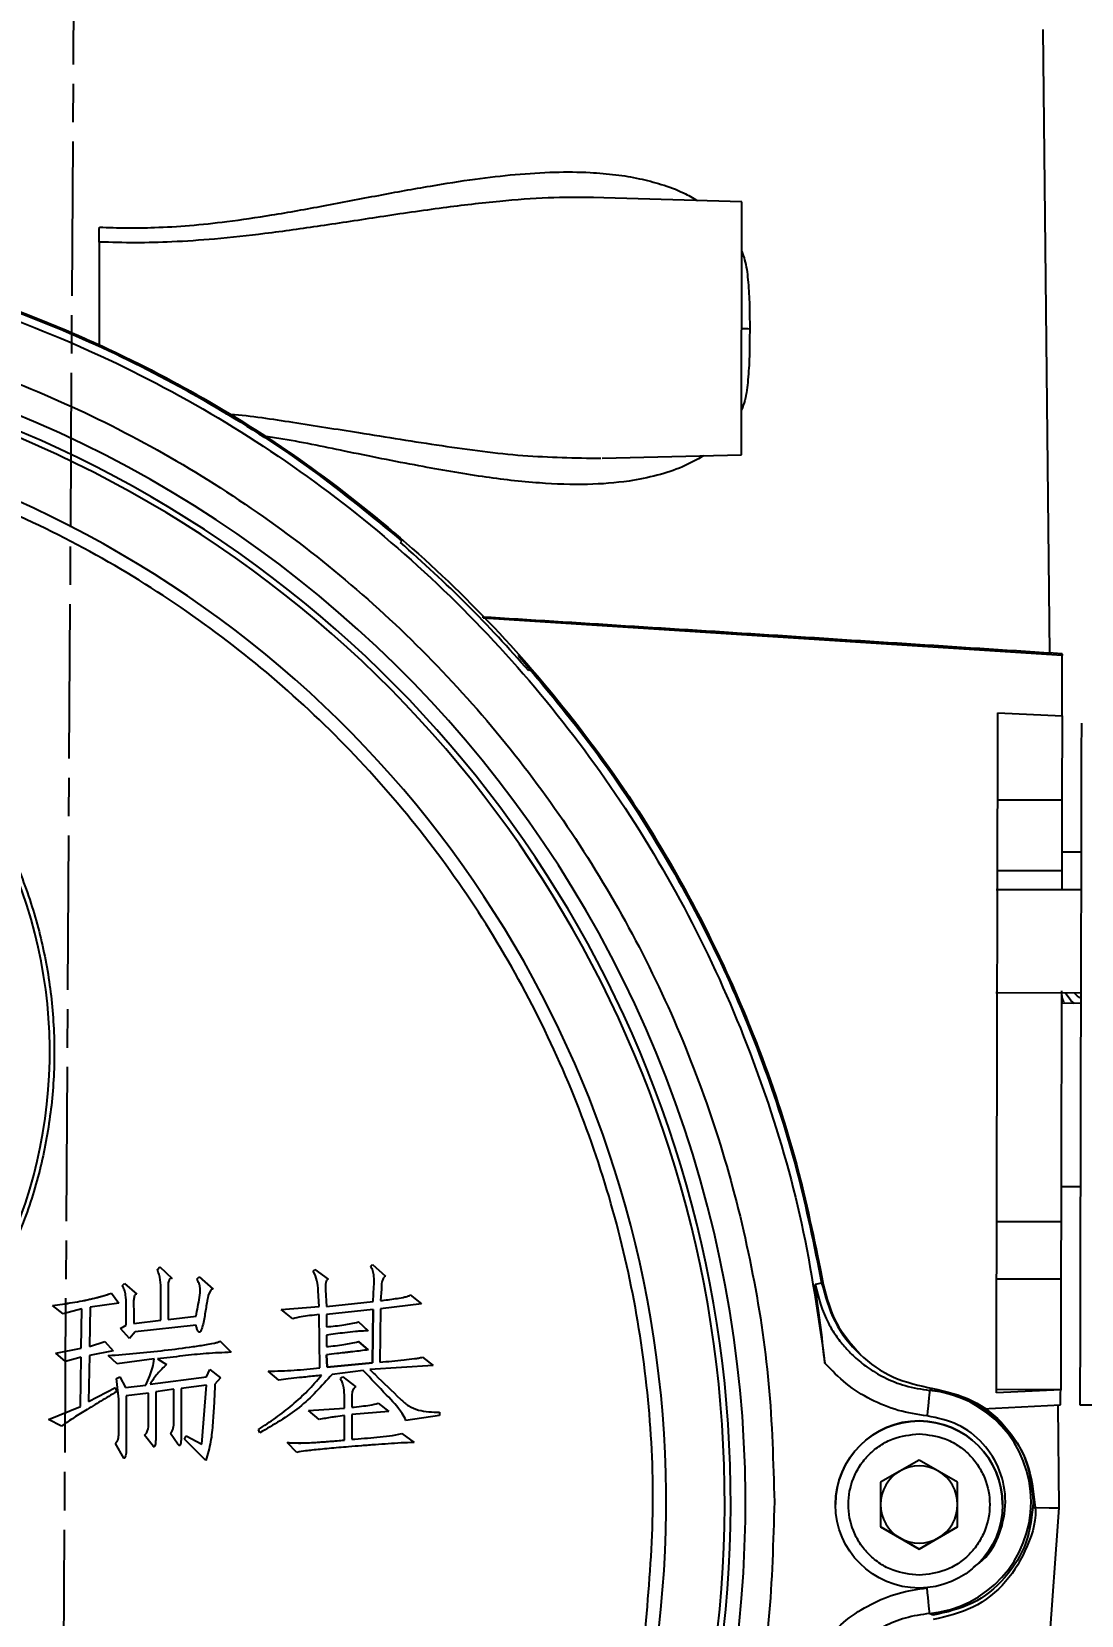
# Model space of a CAD drawing. Header units: millimetres. Extents: x 2136 to 4572, y 748 to 2471.
# Drawn here: x 2983.4 to 3065.1, y 2202.4 to 2325.6 of the extents above; entities that cross this region are included whole.
import ezdxf

# ---------------------------------------------------------------- set-up
doc = ezdxf.new("R2010")
doc.units = ezdxf.units.MM
doc.linetypes.add('AM_ISO08W050', pattern=[18, 12, -1.5, 3, -1.5])
doc.layers.add('AM_5', color=3, linetype='Continuous', lineweight=25)
doc.layers.add('AM_7', color=4, linetype='AM_ISO08W050', lineweight=25)
doc.styles.add('SLDTEXTSTYLE1', font='txt.shx', dxfattribs={"width": 0.7, "bigfont": 'gbcbig.shx'})
doc.dimstyles.new('SLDDIMSTYLE12$0', dxfattribs={"dimtxt": 12, "dimasz": 10, "dimexe": 0, "dimexo": 0.0625, "dimgap": 0.875, "dimtad": 1, "dimdec": 1, "dimlfac": 1.8, "dimrnd": 1e-09, "dimzin": 12, "dimdsep": 46, "dimtxsty": 'SLDTEXTSTYLE1', "dimcen": 0.09, "dimdle": 8.16, "dimclrd": 3, "dimclre": 3, "dimadec": 0, "dimazin": 3, "dimtfac": 1, "dimtdec": 1, "dimtofl": 0, "dimtmove": 0, "dimatfit": 3, "dimfxl": 0, "dimfrac": 2, "dimtolj": 1, "dimlwd": 5, "dimlwe": 5, "dimarcsym": 0})

# ---------------------------------------------------------------- blocks, each defined once
blk = doc.blocks.new('*D56')
at = {"layer": 'AM_5', "color": 3, "lineweight": 5, "transparency": 16777216}
blk.add_line((3003.73, 2409.51), (3187.63, 2409.51), dxfattribs=at)
at = {"layer": 'AM_5', "color": 3, "linetype": 'Continuous', "lineweight": 5, "transparency": 16777216}
for p, q in [((3187.63, 2399.51), (3187.63, 2120.77)), ((3050.8, 2110.77), (3187.63, 2110.77))]:
    blk.add_line(p, q, dxfattribs=at)
at = {"layer": 'AM_5', "color": 3, "transparency": 16777216}
for points in [[(3185.96, 2399.51), (3189.29, 2399.51), (3187.63, 2409.51)], [(3185.96, 2120.77), (3189.29, 2120.77), (3187.63, 2110.77)]]:
    blk.add_solid(points, dxfattribs=at)
at = {"layer": 'Defpoints', "color": 0, "transparency": 16777216}
for p in [(3003.67, 2409.51), (3050.74, 2110.77), (3187.63, 2110.77)]:
    blk.add_point(p, dxfattribs=at)
at = {"layer": 'AM_5', "color": 0, "transparency": 16777216, "insert": (3180.75, 2260.14), "char_height": 12, "attachment_point": 5, "rotation": 90, "style": 'SLDTEXTSTYLE1'}
blk.add_mtext('\\A1;350', dxfattribs=at)

msp = doc.modelspace()

# ---------------------------------------------------------------- linework, layer by layer
at = {"color": 7, "linetype": 'Continuous', "lineweight": 25}
for p, q in [((3062.631, 2277.229), (3062.099, 2325.747)), ((3038.671, 2312.347), (3027.009, 2312.677)), ((3027.786, 2292.386), (3038.629, 2292.647)), ((3012.097, 2285.834), (3012.208, 2285.946)), ((3063.595, 2277.055), (3018.547, 2279.953)), ((3021.266, 2277.07), (3022.196, 2275.943)), ((3022.203, 2275.951), (3022.092, 2275.839)), ((3058.586, 2272.58), (3063.585, 2272.354)), ((3063.585, 2272.354), (3063.571, 2265.778)), ((3063.571, 2265.778), (3058.571, 2265.789)), ((3065.063, 2261.74), (3063.563, 2261.744)), ((3063.559, 2260.284), (3058.559, 2260.295)), ((3063.559, 2260.284), (3063.556, 2258.807)), ((3065.056, 2258.804), (3058.456, 2258.818)), ((3058.439, 2250.818), (3065.039, 2250.804)), ((3065.037, 2249.981), (3063.537, 2249.984)), ((3063.507, 2235.744), (3065.007, 2235.741)), ((3058.501, 2233.009), (3063.501, 2232.998)), ((2993.189, 2229.28), (2993.38, 2229.471)), ((2993.189, 2229.28), (2993.38, 2229.471)), ((2993.189, 2229.28), (2993.189, 2229.28)), ((2993.38, 2229.471), (2994.338, 2228.578)), ((2993.38, 2229.471), (2993.38, 2229.471)), ((2993.38, 2229.471), (2994.338, 2228.578)), ((3005.316, 2229.152), (3005.443, 2229.28)), ((3005.316, 2229.152), (3005.443, 2229.28)), ((3005.316, 2229.152), (3005.316, 2229.152)), ((3005.443, 2229.28), (3006.464, 2228.514)), ((3005.443, 2229.28), (3005.443, 2229.28)), ((3005.443, 2229.28), (3006.464, 2228.514)), ((3009.783, 2229.535), (3009.911, 2229.663)), ((3009.783, 2229.535), (3009.911, 2229.663)), ((3009.783, 2229.535), (3009.783, 2229.535)), ((3009.911, 2229.663), (3010.932, 2228.769)), ((3009.911, 2229.663), (3009.911, 2229.663)), ((3009.911, 2229.663), (3010.932, 2228.769)), ((2990.444, 2228.003), (2990.636, 2228.195)), ((2990.444, 2228.003), (2990.636, 2228.195)), ((2990.444, 2228.003), (2990.444, 2228.003)), ((2990.636, 2228.195), (2991.593, 2227.365)), ((2990.636, 2228.195), (2990.636, 2228.195)), ((2990.636, 2228.195), (2991.593, 2227.365)), ((2993.444, 2225.323), (2993.444, 2227.62)), ((2994.338, 2228.578), (2994.338, 2228.578)), ((2996.252, 2228.514), (2996.444, 2228.705)), ((2996.252, 2228.514), (2996.444, 2228.705)), ((2996.252, 2228.514), (2996.252, 2228.514)), ((2996.444, 2228.705), (2997.529, 2227.748)), ((2996.444, 2228.705), (2996.444, 2228.705)), ((2996.444, 2228.705), (2997.529, 2227.748)), ((2997.529, 2227.748), (2997.529, 2227.748)), ((3005.762, 2226.408), (3005.698, 2227.62)), ((3006.273, 2227.684), (3006.337, 2226.408)), ((3006.273, 2227.684), (3006.273, 2227.684)), ((3006.273, 2227.684), (3006.337, 2226.408)), ((3006.464, 2228.514), (3006.464, 2228.514)), ((3009.975, 2226.791), (3010.039, 2227.939)), ((3009.975, 2226.791), (3010.039, 2227.939)), ((3010.039, 2227.939), (3010.039, 2227.939)), ((3010.613, 2227.748), (3010.549, 2226.854)), ((3010.932, 2228.769), (3010.932, 2228.769)), ((3044.874, 2228.225), (3044.357, 2228.105)), ((3044.998, 2228.112), (3044.998, 2228.112)), ((3063.492, 2228.523), (3058.492, 2228.533)), ((3063.492, 2228.523), (3063.473, 2219.921)), ((2985.849, 2225.833), (2985.019, 2226.471)), ((2985.019, 2226.471), (2985.019, 2226.471)), ((2987.955, 2226.344), (2987.891, 2223.28)), ((2990.189, 2226.663), (2987.955, 2226.344)), ((2989.615, 2227.429), (2990.189, 2226.663)), ((2989.615, 2227.429), (2989.615, 2227.429)), ((2989.615, 2227.429), (2990.189, 2226.663)), ((2990.189, 2226.663), (2990.189, 2226.663)), ((2990.763, 2224.94), (2990.763, 2226.535)), ((2991.593, 2227.365), (2991.593, 2227.365)), ((2994.019, 2227.556), (2994.019, 2225.386)), ((3002.826, 2226.152), (3005.762, 2226.408)), ((3006.337, 2226.408), (3009.975, 2226.791)), ((3006.337, 2226.408), (3009.975, 2226.791)), ((3006.337, 2226.408), (3006.337, 2226.408)), ((3009.975, 2226.791), (3009.975, 2226.791)), ((3013.74, 2226.599), (3010.549, 2226.216)), ((3012.847, 2227.301), (3013.74, 2226.599)), ((3012.847, 2227.301), (3012.847, 2227.301)), ((3012.847, 2227.301), (3013.74, 2226.599)), ((3013.74, 2226.599), (3013.74, 2226.599)), ((2987.317, 2226.216), (2985.849, 2225.833)), ((2987.253, 2223.153), (2987.317, 2226.216)), ((2987.253, 2223.153), (2987.317, 2226.216)), ((2991.338, 2226.216), (2991.338, 2225.067)), ((2991.338, 2225.067), (2993.444, 2225.323)), ((2991.338, 2225.067), (2993.444, 2225.323)), ((2993.444, 2225.323), (2993.444, 2225.323)), ((2994.019, 2225.386), (2996.189, 2225.642)), ((2994.019, 2225.386), (2996.189, 2225.642)), ((2994.019, 2225.386), (2994.019, 2225.386)), ((2996.189, 2225.642), (2996.189, 2225.642)), ((3003.72, 2225.45), (3002.826, 2226.152)), ((3002.826, 2226.152), (3002.826, 2226.152)), ((3005.826, 2221.621), (3005.762, 2225.769)), ((3009.975, 2226.152), (3006.337, 2225.769)), ((3006.337, 2225.769), (3006.337, 2224.812)), ((3008.826, 2225.195), (3009.592, 2224.493)), ((3008.826, 2225.195), (3008.826, 2225.195)), ((3009.592, 2224.493), (3008.826, 2225.195)), ((3009.911, 2222.004), (3009.975, 2226.152)), ((3009.975, 2226.152), (3009.911, 2222.004)), ((3010.549, 2226.216), (3010.485, 2222.067)), ((2990.317, 2224.684), (2990.763, 2224.94)), ((2990.317, 2224.684), (2990.763, 2224.94)), ((2991.019, 2223.918), (2990.317, 2224.684)), ((2990.317, 2224.684), (2990.317, 2224.684)), ((2990.763, 2224.94), (2990.763, 2224.94)), ((2991.466, 2224.429), (2991.019, 2223.918)), ((2991.338, 2225.067), (2991.338, 2225.067)), ((2996.189, 2224.94), (2991.466, 2224.429)), ((3006.337, 2224.174), (3006.337, 2223.28)), ((3009.592, 2224.493), (3009.592, 2224.493)), ((2985.275, 2222.77), (2987.253, 2223.153)), ((2986.04, 2222.131), (2985.275, 2222.77)), ((2985.275, 2222.77), (2985.275, 2222.77)), ((2987.253, 2223.153), (2987.253, 2223.153)), ((2987.891, 2223.28), (2989.104, 2223.663)), ((2989.742, 2222.961), (2987.891, 2222.578)), ((2989.104, 2223.663), (2989.742, 2222.961)), ((2989.104, 2223.663), (2989.104, 2223.663)), ((2989.104, 2223.663), (2989.742, 2222.961)), ((2989.742, 2222.961), (2989.742, 2222.961)), ((2998.039, 2223.727), (2998.933, 2222.833)), ((2998.039, 2223.727), (2998.039, 2223.727)), ((2998.039, 2223.727), (2998.933, 2222.833)), ((2998.933, 2222.833), (2998.933, 2222.833)), ((3008.826, 2223.663), (3009.592, 2223.025)), ((3008.826, 2223.663), (3008.826, 2223.663)), ((3009.592, 2223.025), (3008.826, 2223.663)), ((3009.592, 2223.025), (3009.592, 2223.025)), ((2987.253, 2222.45), (2986.04, 2222.131)), ((2987.189, 2218.621), (2987.253, 2222.45)), ((2987.189, 2218.621), (2987.253, 2222.45)), ((2987.891, 2222.578), (2987.828, 2219.004)), ((2990.061, 2221.94), (2989.359, 2222.578)), ((2989.359, 2222.578), (2989.359, 2222.578)), ((2992.933, 2222.323), (2990.061, 2221.94)), ((2993.189, 2222.323), (2993.891, 2221.876)), ((2993.189, 2222.323), (2993.891, 2221.876)), ((2993.891, 2221.876), (2993.891, 2221.876)), ((2997.018, 2220.919), (2997.274, 2221.493)), ((2997.018, 2220.919), (2997.274, 2221.493)), ((2997.274, 2221.493), (2998.103, 2220.855)), ((2997.274, 2221.493), (2997.274, 2221.493)), ((2997.274, 2221.493), (2998.103, 2220.855)), ((3006.337, 2222.642), (3006.401, 2221.685)), ((3006.401, 2221.685), (3006.337, 2222.642)), ((3006.401, 2221.685), (3009.911, 2222.004)), ((3009.911, 2222.004), (3006.401, 2221.685)), ((3006.401, 2221.685), (3006.401, 2221.685)), ((3009.209, 2221.429), (3006.784, 2221.11)), ((3014.634, 2221.812), (3009.719, 2221.493)), ((3009.911, 2222.004), (3009.911, 2222.004)), ((3013.804, 2222.45), (3014.634, 2221.812)), ((3013.804, 2222.45), (3013.804, 2222.45)), ((3013.804, 2222.45), (3014.634, 2221.812)), ((3014.634, 2221.812), (3014.634, 2221.812)), ((2989.998, 2220.791), (2990.253, 2220.919)), ((2989.998, 2220.791), (2990.253, 2220.919)), ((2990.189, 2219.195), (2989.998, 2220.791)), ((2989.998, 2220.791), (2989.998, 2220.791)), ((2990.253, 2220.919), (2990.7, 2220.089)), ((2990.253, 2220.919), (2990.253, 2220.919)), ((2990.253, 2220.919), (2990.7, 2220.089)), ((2990.7, 2220.089), (2992.295, 2220.28)), ((2990.7, 2220.089), (2992.295, 2220.28)), ((2992.295, 2220.28), (2992.295, 2220.28)), ((2992.614, 2220.344), (2997.018, 2220.919)), ((2992.614, 2220.344), (2997.018, 2220.919)), ((2997.018, 2220.28), (2995.04, 2220.025)), ((2996.635, 2215.685), (2997.018, 2220.28)), ((2997.018, 2220.919), (2997.018, 2220.919)), ((2998.103, 2220.855), (2997.657, 2220.344)), ((2998.103, 2220.855), (2998.103, 2220.855)), ((3002.635, 2220.663), (3001.805, 2221.365)), ((3001.805, 2221.365), (3001.805, 2221.365)), ((3007.422, 2220.791), (3007.613, 2220.919)), ((3007.422, 2220.791), (3007.613, 2220.919)), ((3007.422, 2220.791), (3007.422, 2220.791)), ((3007.613, 2220.919), (3008.634, 2220.153)), ((3007.613, 2220.919), (3007.613, 2220.919)), ((3007.613, 2220.919), (3008.634, 2220.153)), ((2987.828, 2219.004), (2989.934, 2220.089)), ((2987.828, 2219.004), (2989.934, 2220.089)), ((2989.934, 2220.089), (2989.998, 2219.77)), ((2989.934, 2220.089), (2989.934, 2220.089)), ((2989.934, 2220.089), (2989.998, 2219.77)), ((2989.998, 2219.77), (2989.998, 2219.77)), ((2990.189, 2216.642), (2990.189, 2219.195)), ((2990.7, 2220.089), (2990.7, 2220.089)), ((2992.487, 2219.642), (2990.763, 2219.451)), ((2990.763, 2219.451), (2990.763, 2215.685)), ((2992.487, 2217.472), (2992.487, 2219.642)), ((2994.465, 2219.961), (2993.061, 2219.77)), ((2993.061, 2219.77), (2993.061, 2216.387)), ((2994.465, 2217.408), (2994.465, 2219.961)), ((2995.04, 2220.025), (2995.04, 2216.387)), ((3007.741, 2218.493), (3007.741, 2219.323)), ((3008.315, 2219.132), (3008.315, 2218.557)), ((3008.315, 2219.132), (3008.315, 2219.132)), ((3008.634, 2220.153), (3008.634, 2220.153)), ((3053.525, 2220.022), (3053.275, 2219.873)), ((3063.473, 2219.921), (3058.473, 2219.932)), ((3063.473, 2219.921), (3058.473, 2219.679)), ((3064.973, 2219.903), (3064.971, 2218.741)), ((2984.7, 2217.6), (2987.189, 2218.621)), ((2987.189, 2218.621), (2987.189, 2218.621)), ((3004.933, 2218.302), (3007.741, 2218.493)), ((3005.762, 2217.6), (3004.933, 2218.302)), ((3004.933, 2218.302), (3004.933, 2218.302)), ((3007.741, 2218.493), (3007.741, 2218.493)), ((3007.741, 2216.004), (3007.741, 2217.919)), ((3011.187, 2218.238), (3008.315, 2217.983)), ((3008.315, 2217.983), (3008.315, 2216.068)), ((3010.358, 2218.876), (3011.187, 2218.238)), ((3010.358, 2218.876), (3010.358, 2218.876)), ((3010.358, 2218.876), (3011.187, 2218.238)), ((3011.187, 2218.238), (3011.187, 2218.238)), ((3015.145, 2217.919), (3012.528, 2217.536)), ((3015.145, 2218.174), (3015.145, 2217.919)), ((3015.145, 2218.174), (3015.145, 2218.174)), ((3057.39, 2218.438), (3063.471, 2218.744)), ((3063.359, 2210.744), (3063.271, 2218.734)), ((3064.971, 2218.741), (3066.393, 2218.738)), ((2985.721, 2217.089), (2984.7, 2217.6)), ((2984.7, 2217.6), (2984.7, 2217.6)), ((2990.189, 2216.642), (2990.189, 2216.642)), ((2994.784, 2215.685), (2994.21, 2216.515)), ((2994.21, 2216.515), (2994.21, 2216.515)), ((3001.167, 2216.579), (3001.039, 2216.834)), ((3001.039, 2216.834), (3001.039, 2216.834)), ((3012.209, 2216.515), (3013.166, 2215.813)), ((3012.209, 2216.515), (3012.209, 2216.515)), ((3012.209, 2216.515), (3013.166, 2215.813)), ((2990.572, 2214.6), (2989.934, 2215.749)), ((2989.934, 2215.749), (2989.934, 2215.749)), ((2992.87, 2215.494), (2992.168, 2216.387)), ((2992.168, 2216.387), (2992.168, 2216.387)), ((2995.295, 2216.068), (2995.423, 2216.323)), ((2995.295, 2216.068), (2995.423, 2216.323)), ((2996.954, 2214.409), (2995.295, 2216.068)), ((2995.295, 2216.068), (2995.295, 2216.068)), ((2995.423, 2216.323), (2996.635, 2215.685)), ((2995.423, 2216.323), (2995.423, 2216.323)), ((2995.423, 2216.323), (2996.635, 2215.685)), ((2996.635, 2215.685), (2996.635, 2215.685)), ((3004.039, 2215.047), (3003.273, 2215.813)), ((3003.273, 2215.813), (3003.273, 2215.813)), ((3007.741, 2216.004), (3007.741, 2216.004)), ((3013.166, 2215.813), (3013.166, 2215.813)), ((3052.454, 2214.455), (3049.454, 2212.723)), ((3055.454, 2212.723), (3052.454, 2214.455)), ((3049.454, 2212.723), (3049.454, 2209.259)), ((3055.454, 2209.259), (3055.454, 2212.723)), ((3045.954, 2210.998), (3045.954, 2210.998)), ((3058.954, 2210.984), (3058.954, 2210.984)), ((3059.43, 2156.23), (3063.359, 2210.744)), ((3061.454, 2210.962), (3061.454, 2210.963)), ((3049.454, 2209.259), (3052.454, 2207.527)), ((3050.954, 2208.393), (3049.454, 2209.259)), ((3052.454, 2207.527), (3055.454, 2209.259)), ((3055.454, 2209.259), (3053.954, 2208.393)), ((3052.454, 2207.527), (3050.954, 2208.393)), ((3053.954, 2208.393), (3052.454, 2207.527)), ((3052.454, 2207.527), (3052.454, 2207.527)), ((3053.525, 2202.371), (3053.275, 2202.52))]:
    msp.add_line(p, q, dxfattribs=at)
at = {"color": 7, "linetype": 'Continuous', "lineweight": 25, "flags": 128}
for points in [[(3065.084, 2271.768), (3065.079, 2269.554), (3065.074, 2267.096), (3065.068, 2264.423), (3065.062, 2261.566), (3065.056, 2258.558), (3065.049, 2255.436), (3065.042, 2252.235), (3065.035, 2248.993), (3065.028, 2245.748), (3065.022, 2242.538), (3065.015, 2239.401), (3065.008, 2236.373), (3065.002, 2233.491), (3064.996, 2230.787), (3064.991, 2228.294), (3064.986, 2226.04), (3064.982, 2224.052), (3064.978, 2222.354), (3064.975, 2220.966), (3064.973, 2219.903)], [(3064.547, 2249.982), (3064.27, 2250.213), (3063.82, 2250.807)], [(3053.275, 2219.873), (3053.271, 2219.829), (3053.26, 2219.712), (3053.242, 2219.526), (3053.219, 2219.278), (3053.19, 2218.978), (3053.158, 2218.636), (3053.123, 2218.266), (3053.087, 2217.882)], [(3061.379, 2210.749), (3061.589, 2210.748), (3062.571, 2210.746), (3063.162, 2210.745), (3063.359, 2210.744)], [(3053.275, 2202.52), (3053.271, 2202.564), (3053.26, 2202.681), (3053.242, 2202.867), (3053.219, 2203.115), (3053.19, 2203.415), (3053.158, 2203.757), (3053.123, 2204.127), (3053.087, 2204.511)]]:
    msp.add_lwpolyline(points, dxfattribs=at)
at = {"color": 7, "linetype": 'Continuous', "lineweight": 25}
msp.add_circle((3052.454, 2210.991), 6.5, dxfattribs=at)
for centre, radius, start, end in [((2947.454, 2211.196), 91.48, 295.79271, 180), ((2947.454, 2211.196), 90.341, 353.64897, 186.35103), ((3039.346, 2313.98), 11.51, 266.68387, 269.63147), ((2947.454, 2211.196), 89.875, 353.64897, 186.35103), ((2947.454, 2211.196), 85.319, 353.33017, 186.66983), ((2947.454, 2246.196), 37.354, 334.65071, 85.34929), ((3052.454, 2211.196), 8.715, 275.40246, 84.59754), ((3052.454, 2210.991), 6.5, 359.93876, 179.93876), ((3052.454, 2210.991), 3, 120, 180), ((3052.454, 2210.991), 3, 60, 120), ((3052.454, 2210.991), 3, 0, 60), ((3052.454, 2210.991), 3, 180, 240), ((3052.454, 2210.991), 3, 300, 0), ((3052.454, 2210.991), 3, 240, 300)]:
    msp.add_arc(centre, radius, start, end, dxfattribs=at)
for points, knots in [([(2988.666, 2310.372), (2989.378, 2310.346), (2990.805, 2310.295), (2993.148, 2310.332), (2995.749, 2310.487), (2998.8, 2310.812), (3002.284, 2311.33), (3006.23, 2312.043), (3010.346, 2312.838), (3014.279, 2313.562), (3017.815, 2314.116), (3021.04, 2314.493), (3024.023, 2314.681), (3026.631, 2314.663), (3028.827, 2314.476), (3030.673, 2314.174), (3032.438, 2313.708), (3033.955, 2313.166), (3034.849, 2312.648), (3035.201, 2312.445)], [0, 0, 0, 0, 0.0418951, 0.0839955, 0.1379234, 0.1955958, 0.2656367, 0.3477316, 0.4366435, 0.52124, 0.5959668, 0.6633337, 0.7313197, 0.7939321, 0.8403474, 0.8842391, 0.9258123, 0.9708656, 1, 1, 1, 1]), ([(3027.119, 2312.674), (3025.95, 2312.679), (3023.553, 2312.69), (3019.644, 2312.386), (3015.279, 2311.874), (3010.626, 2311.187), (3006.001, 2310.472), (3001.705, 2309.863), (2997.84, 2309.436), (2994.474, 2309.209), (2991.483, 2309.129), (2989.602, 2309.185), (2988.664, 2309.212)], [0, 0, 0, 0, 0.0969739, 0.1990187, 0.3166093, 0.4457287, 0.5654054, 0.6760848, 0.7756823, 0.858994, 0.9297025, 1, 1, 1, 1]), ([(2988.664, 2309.212), (2988.664, 2309.389), (2988.665, 2309.745), (2988.666, 2310.163), (2988.666, 2310.372)], [0, 0, 0, 0, 0.4971187, 1, 1, 1, 1]), ([(2988.664, 2309.212), (2988.662, 2308.222), (2988.658, 2306.242), (2988.651, 2303.313), (2988.648, 2301.614), (2988.646, 2301.05)], [0, 0, 0, 0, 0.40033354, 0.80066709, 1, 1, 1, 1]), ([(2964.786, 2308.668), (2967.452, 2308.128), (2972.898, 2307.025), (2981.023, 2304.456), (2989.235, 2301.107), (2997.401, 2296.829), (3005.176, 2291.868), (3009.893, 2287.946), (3012.159, 2286.062)], [0, 0, 0, 0, 0.1535242, 0.3136607, 0.480409, 0.6537687, 0.8337391, 1, 1, 1, 1]), ([(3038.662, 2308.471), (3038.741, 2308.261), (3038.994, 2307.578), (3039.155, 2306.225), (3039.275, 2304.434), (3039.273, 2303.157), (3039.272, 2302.469)], [0, 0, 0, 0, 0.1149044, 0.3730702, 0.6626095, 1, 1, 1, 1]), ([(3039.272, 2302.469), (3039.272, 2301.753), (3039.272, 2300.424), (3039.163, 2298.563), (3039, 2297.127), (3038.727, 2296.393), (3038.636, 2296.147)], [0, 0, 0, 0, 0.3327022, 0.6174452, 0.8718539, 1, 1, 1, 1]), ([(2998.512, 2295.851), (2998.634, 2295.842), (3000.385, 2295.709), (3003.837, 2295.177), (3009.331, 2294.315), (3015.315, 2293.338), (3021.635, 2292.491), (3025.685, 2292.419), (3027.695, 2292.384)], [0, 0, 0, 0, 0.0118812, 0.1717149, 0.3437603, 0.5639817, 0.7835609, 1, 1, 1, 1]), ([(3035.698, 2292.576), (3035.152, 2292.277), (3034.004, 2291.646), (3032.049, 2291.018), (3029.6, 2290.521), (3026.546, 2290.294), (3022.74, 2290.421), (3018.363, 2290.931), (3013.317, 2291.818), (3008.024, 2292.881), (3003.935, 2293.745), (3001.75, 2294.064), (3001.31, 2294.129)], [0, 0, 0, 0, 0.05917422, 0.12456737, 0.1945037, 0.29319372, 0.40381634, 0.5308787, 0.66921315, 0.82787427, 0.96536839, 1, 1, 1, 1]), ([(3063.596, 2277.167), (3055.985, 2277.658), (3040.94, 2278.63), (3025.893, 2279.573), (3018.459, 2280.039)], [0, 0, 0, 0, 0.5059249, 1, 1, 1, 1]), ([(3063.596, 2277.158), (3063.596, 2277.16), (3063.596, 2277.165), (3063.595, 2277.096), (3063.595, 2277.055)], [0, 0, 0, 0, 0.41241456, 1, 1, 1, 1]), ([(3022.507, 2275.567), (3024.068, 2273.745), (3028.008, 2269.145), (3032.799, 2261.64), (3037.171, 2253.36), (3040.499, 2245.361), (3043.23, 2236.925), (3044.405, 2231.071), (3044.998, 2228.112)], [0, 0, 0, 0, 0.1352933, 0.3415257, 0.5005703, 0.6633309, 0.8298076, 1, 1, 1, 1]), ([(3063.539, 2250.639), (3063.538, 2250.216), (3063.534, 2248.487), (3063.528, 2245.38), (3063.519, 2241.562), (3063.512, 2238.103), (3063.506, 2235.113), (3063.503, 2233.703), (3063.501, 2232.998)], [0, 0, 0, 0, 0.0609827, 0.2487861, 0.4365896, 0.6243931, 0.8121965, 1, 1, 1, 1]), ([(3063.779, 2249.983), (3063.714, 2250.11), (3063.555, 2250.416), (3063.563, 2250.751), (3063.567, 2250.948)], [0, 0, 0, 0, 0.413162, 1, 1, 1, 1]), ([(3065.038, 2250.392), (3065.005, 2250.408), (3064.851, 2250.482), (3064.674, 2250.624), (3064.559, 2250.766), (3064.527, 2250.805)], [0, 0, 0, 0, 0.1638544, 0.7694326, 1, 1, 1, 1]), ([(2993.444, 2227.62), (2993.445, 2227.904), (2993.448, 2228.471), (2993.275, 2229.011), (2993.189, 2229.28)], [0, 0, 0, 0, 0.5013561, 1, 1, 1, 1]), ([(3005.698, 2227.62), (3005.682, 2227.888), (3005.65, 2228.423), (3005.427, 2228.909), (3005.316, 2229.152)], [0, 0, 0, 0, 0.5014294, 1, 1, 1, 1]), ([(3010.039, 2227.939), (3010.045, 2228.213), (3010.056, 2228.626), (3009.972, 2229.173), (3009.845, 2229.416), (3009.783, 2229.535)], [0, 0, 0, 0, 0.5004867, 0.75639585, 1, 1, 1, 1]), ([(2990.763, 2226.535), (2990.755, 2226.789), (2990.744, 2227.17), (2990.642, 2227.675), (2990.51, 2227.894), (2990.444, 2228.003)], [0, 0, 0, 0, 0.5005014, 0.7507427, 1, 1, 1, 1]), ([(2994.338, 2228.578), (2994.313, 2228.584), (2994.276, 2228.593), (2994.225, 2228.587), (2994.179, 2228.568), (2994.13, 2228.525), (2994.053, 2228.393), (2994, 2228.06), (2994.011, 2227.758), (2994.019, 2227.556)], [0, 0, 0, 0, 0.0628935, 0.0931861, 0.1255191, 0.1834586, 0.2508615, 0.5002621, 1, 1, 1, 1]), ([(2996.189, 2225.642), (2996.285, 2226.123), (2996.429, 2226.845), (2996.55, 2227.707), (2996.446, 2228.197), (2996.317, 2228.408), (2996.252, 2228.514)], [0, 0, 0, 0, 0.50040255, 0.75006068, 0.87501107, 1, 1, 1, 1]), ([(2997.529, 2227.748), (2997.506, 2227.749), (2997.473, 2227.75), (2997.43, 2227.737), (2997.372, 2227.703), (2997.165, 2227.446), (2997.107, 2227.102), (2996.997, 2226.491), (2996.885, 2225.788), (2996.756, 2225.015), (2996.608, 2224.568), (2996.55, 2224.457), (2996.521, 2224.424), (2996.494, 2224.405), (2996.469, 2224.396), (2996.447, 2224.395), (2996.427, 2224.4), (2996.403, 2224.416), (2996.329, 2224.5), (2996.258, 2224.683), (2996.212, 2224.854), (2996.189, 2224.94)], [0, 0, 0, 0, 0.0157069, 0.0230837, 0.0312977, 0.0625941, 0.2492457, 0.2645916, 0.4993189, 0.7493468, 0.8133445, 0.8286238, 0.8367404, 0.8440727, 0.8515363, 0.8553171, 0.8590269, 0.8660949, 0.8751688, 0.9374395, 1, 1, 1, 1]), ([(3006.464, 2228.514), (3006.446, 2228.508), (3006.41, 2228.495), (3006.353, 2228.444), (3006.293, 2228.324), (3006.25, 2228.061), (3006.264, 2227.835), (3006.273, 2227.684)], [0, 0, 0, 0, 0.0627384, 0.1251056, 0.2501602, 0.4999525, 1, 1, 1, 1]), ([(3010.932, 2228.769), (3010.891, 2228.745), (3010.81, 2228.698), (3010.714, 2228.532), (3010.623, 2228.217), (3010.617, 2227.935), (3010.613, 2227.748)], [0, 0, 0, 0, 0.1246065, 0.249783, 0.4997551, 1, 1, 1, 1]), ([(3045.128, 2221.986), (3045.008, 2223.054), (3044.767, 2225.201), (3044.494, 2227.134), (3044.357, 2228.105)], [0, 0, 0, 0, 0.4975573, 1, 1, 1, 1]), ([(3044.357, 2228.105), (3044.632, 2227.071), (3045.003, 2225.678), (3045.958, 2224.144), (3046.636, 2223.264), (3047.451, 2222.425), (3048.47, 2221.599), (3049.781, 2220.816), (3051.41, 2220.154), (3052.634, 2219.97), (3053.275, 2219.873)], [0, 0, 0, 0, 0.2442896, 0.3290361, 0.4144899, 0.500125, 0.5979924, 0.7157703, 0.8510724, 1, 1, 1, 1]), ([(3044.874, 2228.225), (3045.155, 2227.192), (3045.717, 2225.13), (3047.735, 2222.586), (3050.384, 2220.705), (3052.477, 2220.25), (3053.525, 2220.022)], [0, 0, 0, 0, 0.2500466, 0.4994486, 0.7493959, 1, 1, 1, 1]), ([(3044.998, 2228.112), (3045.267, 2227.073), (3045.795, 2225.027), (3047.195, 2223.445), (3047.885, 2222.667)], [0, 0, 0, 0, 0.507606, 1, 1, 1, 1]), ([(2985.019, 2226.471), (2985.538, 2226.546), (2986.567, 2226.695), (2988.111, 2226.972), (2989.109, 2227.275), (2989.615, 2227.429)], [0, 0, 0, 0, 0.3347977, 0.6633059, 1, 1, 1, 1]), ([(2985.019, 2226.471), (2985.538, 2226.546), (2986.583, 2226.697), (2988.128, 2226.975), (2989.126, 2227.28), (2989.615, 2227.429)], [0, 0, 0, 0, 0.3346571, 0.6740832, 1, 1, 1, 1]), ([(2991.593, 2227.365), (2991.578, 2227.365), (2991.551, 2227.366), (2991.512, 2227.36), (2991.479, 2227.34), (2991.423, 2227.282), (2991.363, 2227.114), (2991.318, 2226.747), (2991.33, 2226.428), (2991.338, 2226.216)], [0, 0, 0, 0, 0.0367103, 0.0625587, 0.0920687, 0.1257937, 0.2504477, 0.5001516, 1, 1, 1, 1]), ([(3010.549, 2226.854), (3010.939, 2226.902), (3011.523, 2226.974), (3012.201, 2227.085), (3012.519, 2227.161), (3012.66, 2227.204), (3012.731, 2227.225), (3012.791, 2227.253), (3012.828, 2227.285), (3012.847, 2227.301)], [0, 0, 0, 0, 0.49996, 0.749982, 0.8747254, 0.9164061, 0.9376784, 0.9687122, 1, 1, 1, 1]), ([(3005.762, 2225.769), (3005.519, 2225.741), (3005.054, 2225.687), (3004.368, 2225.61), (3003.935, 2225.503), (3003.72, 2225.45)], [0, 0, 0, 0, 0.3550758, 0.6787643, 1, 1, 1, 1]), ([(3006.337, 2224.812), (3006.792, 2224.856), (3007.63, 2224.936), (3008.451, 2225.114), (3008.826, 2225.195)], [0, 0, 0, 0, 0.5444227, 1, 1, 1, 1]), ([(3009.592, 2224.493), (3009.421, 2224.493), (3009.093, 2224.492), (3008.485, 2224.433), (3007.807, 2224.359), (3007.049, 2224.267), (3006.573, 2224.205), (3006.337, 2224.174)], [0, 0, 0, 0, 0.1565437, 0.3002265, 0.5598557, 0.7813484, 1, 1, 1, 1]), ([(2989.359, 2222.578), (2990.82, 2222.7), (2993.028, 2222.884), (2995.568, 2223.214), (2996.846, 2223.404), (2997.468, 2223.515), (2997.784, 2223.592), (2997.931, 2223.634), (2997.994, 2223.667), (2998.025, 2223.684), (2998.035, 2223.692), (2998.04, 2223.701), (2998.042, 2223.712), (2998.04, 2223.72), (2998.039, 2223.727)], [0, 0, 0, 0, 0.4998656, 0.7551837, 0.8732692, 0.9406533, 0.9702997, 0.9841887, 0.992842, 0.9943099, 0.9962149, 0.9970595, 0.9977627, 1, 1, 1, 1]), ([(2998.933, 2222.833), (2998.278, 2222.809), (2997.015, 2222.761), (2995.103, 2222.546), (2993.844, 2222.399), (2993.189, 2222.323)], [0, 0, 0, 0, 0.3409036, 0.6569898, 1, 1, 1, 1]), ([(3006.337, 2223.28), (3006.792, 2223.324), (3007.63, 2223.405), (3008.451, 2223.582), (3008.826, 2223.663)], [0, 0, 0, 0, 0.5444227, 1, 1, 1, 1]), ([(3009.592, 2223.025), (3009.194, 2222.977), (3008.693, 2222.916), (3008.163, 2222.852), (3008.023, 2222.835), (3007.982, 2222.83), (3007.876, 2222.817), (3007.6, 2222.786), (3007.058, 2222.724), (3006.608, 2222.673), (3006.337, 2222.642)], [0, 0, 0, 0, 0.3664455, 0.4623341, 0.4884448, 0.4960418, 0.4999998, 0.5858417, 0.75, 1, 1, 1, 1]), ([(2992.295, 2220.28), (2992.394, 2220.518), (2992.579, 2220.96), (2992.832, 2221.632), (2992.899, 2222.088), (2992.933, 2222.323)], [0, 0, 0, 0, 0.3593322, 0.6691852, 1, 1, 1, 1]), ([(2992.295, 2220.28), (2992.394, 2220.518), (2992.579, 2220.96), (2992.832, 2221.633), (2992.899, 2222.088), (2992.933, 2222.323)], [0, 0, 0, 0, 0.3592859, 0.6694965, 1, 1, 1, 1]), ([(2993.891, 2221.876), (2993.646, 2221.649), (2993.155, 2221.193), (2992.795, 2220.627), (2992.614, 2220.344)], [0, 0, 0, 0, 0.4987936, 1, 1, 1, 1]), ([(3001.805, 2221.365), (3002.477, 2221.383), (3003.82, 2221.417), (3005.157, 2221.553), (3005.826, 2221.621)], [0, 0, 0, 0, 0.4998338, 1, 1, 1, 1]), ([(3001.805, 2221.365), (3002.477, 2221.383), (3003.82, 2221.417), (3005.157, 2221.553), (3005.826, 2221.621)], [0, 0, 0, 0, 0.4998338, 1, 1, 1, 1]), ([(3012.528, 2217.536), (3012.43, 2217.718), (3012.037, 2218.449), (3010.828, 2219.686), (3009.807, 2220.785), (3009.209, 2221.429)], [0, 0, 0, 0, 0.1204989, 0.4845828, 1, 1, 1, 1]), ([(3009.719, 2221.493), (3009.856, 2221.362), (3010.65, 2220.594), (3011.632, 2219.634), (3012.711, 2218.625), (3013.756, 2218.206), (3014.589, 2218.187), (3015.145, 2218.174)], [0, 0, 0, 0, 0.0858222, 0.500579, 0.6255537, 0.7499526, 1, 1, 1, 1]), ([(3009.719, 2221.493), (3009.856, 2221.362), (3010.65, 2220.594), (3011.632, 2219.634), (3012.711, 2218.625), (3013.756, 2218.206), (3014.589, 2218.187), (3015.145, 2218.174)], [0, 0, 0, 0, 0.08581345, 0.50057898, 0.62555372, 0.74995257, 1, 1, 1, 1]), ([(3010.485, 2222.067), (3010.796, 2222.095), (3011.426, 2222.152), (3012.33, 2222.236), (3013.023, 2222.319), (3013.501, 2222.382), (3013.703, 2222.428), (3013.804, 2222.45)], [0, 0, 0, 0, 0.2800254, 0.5679935, 0.8139788, 0.90683, 1, 1, 1, 1]), ([(3053.087, 2217.882), (3052.327, 2217.997), (3050.812, 2218.226), (3048.683, 2219.112), (3046.726, 2220.332), (3045.662, 2221.433), (3045.128, 2221.986)], [0, 0, 0, 0, 0.2507669, 0.5000113, 0.749245, 1, 1, 1, 1]), ([(2997.657, 2220.344), (2997.637, 2219.845), (2997.598, 2218.846), (2997.5, 2217.351), (2997.369, 2215.852), (2997.093, 2214.89), (2996.954, 2214.409)], [0, 0, 0, 0, 0.2500778, 0.5001569, 0.7501575, 1, 1, 1, 1]), ([(3001.039, 2216.834), (3001.495, 2217.127), (3002.408, 2217.713), (3003.687, 2218.719), (3004.892, 2219.814), (3005.6, 2220.635), (3005.954, 2221.046)], [0, 0, 0, 0, 0.2500184, 0.50003, 0.7500152, 1, 1, 1, 1]), ([(3001.039, 2216.834), (3001.495, 2217.127), (3002.408, 2217.713), (3003.687, 2218.719), (3004.892, 2219.814), (3005.6, 2220.635), (3005.954, 2221.046)], [0, 0, 0, 0, 0.2500184, 0.50003, 0.75001524, 1, 1, 1, 1]), ([(3006.784, 2221.11), (3005.967, 2220.208), (3004.333, 2218.402), (3002.223, 2217.187), (3001.167, 2216.579)], [0, 0, 0, 0, 0.4997261, 1, 1, 1, 1]), ([(3005.954, 2221.046), (3005.763, 2221.026), (3005.209, 2220.967), (3004.638, 2220.904), (3003.968, 2220.831), (3003.415, 2220.769), (3002.88, 2220.697), (3002.635, 2220.663)], [0, 0, 0, 0, 0.1726098, 0.5000206, 0.5157116, 0.7774565, 1, 1, 1, 1]), ([(3007.741, 2219.323), (3007.732, 2219.577), (3007.72, 2219.957), (3007.608, 2220.458), (3007.484, 2220.68), (3007.422, 2220.791)], [0, 0, 0, 0, 0.5002034, 0.7503812, 1, 1, 1, 1]), ([(2989.998, 2219.77), (2989.595, 2219.527), (2988.786, 2219.04), (2987.645, 2218.338), (2986.61, 2217.706), (2986.003, 2217.285), (2985.721, 2217.089)], [0, 0, 0, 0, 0.2795319, 0.5609173, 0.7961864, 1, 1, 1, 1]), ([(3008.634, 2220.153), (3008.594, 2220.129), (3008.512, 2220.08), (3008.401, 2219.923), (3008.293, 2219.606), (3008.306, 2219.322), (3008.315, 2219.132)], [0, 0, 0, 0, 0.1249641, 0.2504056, 0.5000303, 1, 1, 1, 1]), ([(3053.59, 2219.9), (3054.675, 2219.642), (3056.805, 2219.136), (3059.341, 2217.024), (3061.108, 2214.234), (3061.337, 2212.066), (3061.454, 2210.953)], [0, 0, 0, 0, 0.2552275, 0.5011918, 0.7437843, 1, 1, 1, 1]), ([(3007.741, 2217.919), (3007.513, 2217.887), (3007.217, 2217.845), (3006.887, 2217.797), (3006.453, 2217.734), (3006.09, 2217.664), (3005.762, 2217.6)], [0, 0, 0, 0, 0.3449558, 0.4462952, 0.5002092, 1, 1, 1, 1]), ([(3008.315, 2218.557), (3008.563, 2218.585), (3009.032, 2218.638), (3009.72, 2218.711), (3010.146, 2218.821), (3010.358, 2218.876)], [0, 0, 0, 0, 0.3619719, 0.6841185, 1, 1, 1, 1]), ([(3056.681, 2206.116), (3056.937, 2206.293), (3057.873, 2206.939), (3058.839, 2208.747), (3059.33, 2211.188), (3058.86, 2213.68), (3057.535, 2215.808), (3055.529, 2217.383), (3053.901, 2217.716), (3053.087, 2217.882)], [0, 0, 0, 0, 0.0591141, 0.2159284, 0.3727427, 0.5295571, 0.6863714, 0.8431857, 1, 1, 1, 1]), ([(2989.934, 2215.749), (2989.987, 2215.809), (2990.095, 2215.929), (2990.175, 2216.245), (2990.183, 2216.483), (2990.189, 2216.642)], [0, 0, 0, 0, 0.2488876, 0.4991838, 1, 1, 1, 1]), ([(2989.934, 2215.749), (2989.987, 2215.809), (2990.095, 2215.929), (2990.175, 2216.245), (2990.183, 2216.483), (2990.189, 2216.642)], [0, 0, 0, 0, 0.2488876, 0.4991838, 1, 1, 1, 1]), ([(2992.168, 2216.387), (2992.207, 2216.417), (2992.285, 2216.478), (2992.396, 2216.644), (2992.507, 2216.976), (2992.495, 2217.274), (2992.487, 2217.472)], [0, 0, 0, 0, 0.1251016, 0.2504868, 0.5002749, 1, 1, 1, 1]), ([(2994.21, 2216.515), (2994.259, 2216.577), (2994.358, 2216.703), (2994.448, 2217.013), (2994.458, 2217.25), (2994.465, 2217.408)], [0, 0, 0, 0, 0.24961275, 0.50039468, 1, 1, 1, 1]), ([(3008.315, 2216.068), (3008.641, 2216.093), (3009.293, 2216.144), (3010.27, 2216.231), (3011.248, 2216.316), (3011.889, 2216.449), (3012.209, 2216.515)], [0, 0, 0, 0, 0.2501141, 0.5002263, 0.7503325, 1, 1, 1, 1]), ([(3052.454, 2205.491), (3051.762, 2205.565), (3050.698, 2205.678), (3049.417, 2206.363), (3048.537, 2207.073), (3047.823, 2207.954), (3047.158, 2209.235), (3046.821, 2210.991), (3047.158, 2212.747), (3047.823, 2214.028), (3048.537, 2214.909), (3049.417, 2215.619), (3050.698, 2216.305), (3051.762, 2216.418), (3052.454, 2216.491)], [0, 0, 0, 0, 0.1197284, 0.1841803, 0.25, 0.3158197, 0.3802716, 0.5, 0.6197284, 0.6841803, 0.75, 0.8158197, 0.8802716, 1, 1, 1, 1]), ([(3052.454, 2216.491), (3053.146, 2216.418), (3054.21, 2216.305), (3055.491, 2215.619), (3056.371, 2214.909), (3057.085, 2214.028), (3057.749, 2212.747), (3058.087, 2210.991), (3057.749, 2209.235), (3057.085, 2207.954), (3056.371, 2207.073), (3055.491, 2206.363), (3054.21, 2205.678), (3053.146, 2205.565), (3052.454, 2205.491)], [0, 0, 0, 0, 0.1197284, 0.1841803, 0.25, 0.3158197, 0.3802716, 0.5, 0.6197284, 0.6841803, 0.75, 0.8158197, 0.8802716, 1, 1, 1, 1]), ([(2990.763, 2215.685), (2990.76, 2215.49), (2990.754, 2215.159), (2990.732, 2214.801), (2990.667, 2214.643), (2990.643, 2214.611), (2990.622, 2214.597), (2990.605, 2214.592), (2990.588, 2214.593), (2990.578, 2214.598), (2990.572, 2214.6)], [0, 0, 0, 0, 0.50339361, 0.85618593, 0.90552278, 0.94188844, 0.95666642, 0.97042817, 0.98446506, 1, 1, 1, 1]), ([(2993.061, 2216.387), (2993.058, 2216.223), (2993.052, 2215.946), (2993.03, 2215.644), (2992.967, 2215.522), (2992.948, 2215.501), (2992.934, 2215.491), (2992.919, 2215.485), (2992.903, 2215.483), (2992.886, 2215.486), (2992.875, 2215.491), (2992.87, 2215.494)], [0, 0, 0, 0, 0.5027084, 0.8476925, 0.8958369, 0.9154027, 0.9327165, 0.9486901, 0.9644693, 0.9812397, 1, 1, 1, 1]), ([(2995.04, 2216.387), (2995.037, 2216.222), (2995.032, 2215.974), (2995.001, 2215.709), (2994.953, 2215.615), (2994.933, 2215.597), (2994.915, 2215.589), (2994.901, 2215.586), (2994.886, 2215.587), (2994.858, 2215.597), (2994.822, 2215.631), (2994.798, 2215.666), (2994.784, 2215.685)], [0, 0, 0, 0, 0.499283, 0.748654, 0.7826722, 0.8125834, 0.8273755, 0.8418742, 0.8564408, 0.8721286, 0.9284957, 1, 1, 1, 1]), ([(3003.273, 2215.813), (3003.706, 2215.796), (3004.7, 2215.759), (3006.19, 2215.872), (3007.245, 2215.962), (3007.741, 2216.004)], [0, 0, 0, 0, 0.289978, 0.6665707, 1, 1, 1, 1]), ([(3003.273, 2215.813), (3003.573, 2215.796), (3004.319, 2215.756), (3005.437, 2215.823), (3006.626, 2215.905), (3007.369, 2215.971), (3007.741, 2216.004)], [0, 0, 0, 0, 0.2013712, 0.4999053, 0.7499521, 1, 1, 1, 1]), ([(3013.166, 2215.813), (3012.824, 2215.803), (3012.151, 2215.785), (3011.144, 2215.717), (3010.12, 2215.645), (3009.09, 2215.566), (3008.141, 2215.486), (3007.299, 2215.418), (3006.561, 2215.352), (3005.867, 2215.286), (3005.259, 2215.223), (3004.654, 2215.163), (3004.265, 2215.089), (3004.039, 2215.047)], [0, 0, 0, 0, 0.111912, 0.2203794, 0.3303488, 0.4480332, 0.5586453, 0.6421864, 0.7244882, 0.8011937, 0.8704803, 0.9246662, 1, 1, 1, 1]), ([(3061.452, 2210.962), (3061.453, 2210.959), (3061.646, 2209.894), (3060.961, 2207.685), (3059.359, 2204.887), (3056.733, 2202.776), (3054.612, 2202.285), (3053.551, 2202.039)], [0, 0, 0, 0, 0.0007305, 0.2505479, 0.5003652, 0.7501826, 1, 1, 1, 1]), ([(3045.128, 2200.407), (3045.662, 2200.96), (3046.726, 2202.061), (3048.683, 2203.281), (3050.812, 2204.167), (3052.327, 2204.396), (3053.087, 2204.511)], [0, 0, 0, 0, 0.250755, 0.4999887, 0.7492331, 1, 1, 1, 1]), ([(3053.275, 2202.52), (3052.634, 2202.423), (3051.411, 2202.239), (3049.931, 2201.637), (3048.842, 2201.022), (3048.076, 2200.48), (3046.788, 2199.385), (3045.209, 2197.426), (3044.637, 2195.319), (3044.357, 2194.288)], [0, 0, 0, 0, 0.1490589, 0.284486, 0.365253, 0.4374072, 0.5004523, 0.7554674, 1, 1, 1, 1])]:
    msp.add_open_spline(points, degree=3, knots=knots, dxfattribs=at)
for points in [[(3038.629, 2292.647), (3038.629, 2292.684), (3038.629, 2292.757), (3038.63, 2293.343), (3038.632, 2294.253), (3038.635, 2295.487), (3038.638, 2296.989), (3038.642, 2298.703), (3038.645, 2300.563), (3038.65, 2302.497), (3038.654, 2304.431), (3038.658, 2306.29), (3038.661, 2308.004), (3038.665, 2309.506), (3038.667, 2310.741), (3038.669, 2311.651), (3038.67, 2312.237), (3038.671, 2312.31), (3038.671, 2312.347)], [(2958.244, 2308.87), (2961.895, 2308.346), (2969.199, 2307.298), (2979.842, 2304.178), (2990.085, 2299.97), (2999.786, 2294.615), (3008.825, 2288.21), (3017.087, 2280.829), (3024.468, 2272.567), (3030.873, 2263.528), (3036.228, 2253.827), (3040.436, 2243.584), (3043.556, 2232.941), (3044.604, 2225.638), (3045.128, 2221.986)], [(2964.482, 2308.616), (2967.396, 2308.028), (2973.224, 2306.853), (2981.718, 2304.1), (2989.947, 2300.653), (2997.818, 2296.452), (3005.319, 2291.607), (3009.912, 2287.833), (3012.208, 2285.946)], [(2964.786, 2308.668), (2968.081, 2307.981), (2974.669, 2306.608), (2984.221, 2303.288), (2993.405, 2299.084), (3002.108, 2293.948), (3010.244, 2287.959), (3017.729, 2281.171), (3024.484, 2273.658), (3030.439, 2265.496), (3035.537, 2256.771), (3039.702, 2247.569), (3042.982, 2238.003), (3044.326, 2231.409), (3044.998, 2228.112)], [(2947.454, 2304.937), (2950.522, 2304.85), (2956.657, 2304.676), (2965.771, 2303.273), (2974.709, 2301.048), (2983.385, 2297.94), (2991.714, 2294.001), (2999.617, 2289.264), (3007.018, 2283.775), (3013.845, 2277.588), (3020.033, 2270.76), (3025.522, 2263.36), (3030.259, 2255.456), (3034.198, 2247.127), (3037.305, 2238.452), (3039.53, 2229.514), (3040.934, 2220.399), (3041.108, 2214.264), (3041.195, 2211.196)], [(3031.17, 2201.406), (3031.425, 2204.359), (3031.934, 2210.265), (3031.509, 2219.164), (3030.218, 2227.967), (3027.989, 2236.585), (3024.87, 2244.92), (3020.89, 2252.882), (3016.095, 2260.38), (3010.537, 2267.331), (3004.278, 2273.659), (2997.388, 2279.293), (2989.943, 2284.171), (2982.026, 2288.236), (2973.724, 2291.451), (2965.132, 2293.756), (2956.342, 2295.211), (2950.417, 2295.392), (2947.454, 2295.482)], [(3022.092, 2275.839), (3020.516, 2277.595), (3017.363, 2281.105), (3013.852, 2284.258), (3012.097, 2285.834)], [(2950.512, 2283.779), (2952.02, 2283.603), (2955.037, 2283.251), (2959.44, 2282.037), (2963.672, 2280.341), (2967.666, 2278.136), (2971.367, 2275.469), (2974.719, 2272.376), (2977.674, 2268.901), (2980.189, 2265.095), (2982.227, 2261.014), (2983.759, 2256.718), (2984.762, 2252.268), (2985.222, 2247.729), (2985.133, 2243.168), (2984.487, 2238.655), (2983.336, 2234.235), (2982.133, 2231.446), (2981.531, 2230.052)], [(3063.585, 2272.354), (3063.587, 2273.314), (3063.591, 2275.233), (3063.594, 2276.448), (3063.595, 2277.055)], [(3022.203, 2275.951), (3024.091, 2273.654), (3027.865, 2269.061), (3032.71, 2261.56), (3036.91, 2253.689), (3040.358, 2245.46), (3043.111, 2236.966), (3044.286, 2231.138), (3044.874, 2228.225)], [(3058.473, 2219.679), (3058.474, 2220.116), (3058.475, 2220.99), (3058.48, 2222.969), (3058.485, 2225.394), (3058.491, 2228.269), (3058.498, 2231.527), (3058.506, 2235.109), (3058.514, 2238.948), (3058.522, 2242.971), (3058.531, 2247.104), (3058.54, 2251.267), (3058.549, 2255.383), (3058.557, 2259.374), (3058.566, 2263.167), (3058.573, 2266.681), (3058.58, 2269.889), (3058.584, 2271.683), (3058.586, 2272.58)], [(3063.571, 2265.778), (3063.57, 2265.383), (3063.569, 2264.591), (3063.565, 2263.081), (3063.562, 2261.549), (3063.56, 2260.706), (3063.559, 2260.284)], [(3063.501, 2232.998), (3063.501, 2232.752), (3063.5, 2232.26), (3063.497, 2231.13), (3063.494, 2229.841), (3063.492, 2228.962), (3063.492, 2228.523)], [(3053.525, 2220.022), (3054.579, 2219.78), (3056.687, 2219.296), (3059.24, 2217.209), (3061.004, 2214.423), (3061.231, 2212.272), (3061.345, 2211.197)], [(3063.471, 2218.744), (3063.471, 2218.794), (3063.471, 2218.893), (3063.472, 2219.578), (3063.473, 2219.921)], [(3041.195, 2211.196), (3041.108, 2208.129), (3040.934, 2201.994), (3039.53, 2192.879), (3037.305, 2183.941), (3034.198, 2175.266), (3030.259, 2166.936), (3025.522, 2159.033), (3020.033, 2151.633), (3013.845, 2144.805), (3007.018, 2138.618), (2999.617, 2133.129), (2991.714, 2128.392), (2983.385, 2124.453), (2974.709, 2121.345), (2965.771, 2119.12), (2956.657, 2117.717), (2950.522, 2117.543), (2947.454, 2117.456)], [(3061.345, 2211.197), (3061.231, 2210.121), (3061.004, 2207.97), (3059.24, 2205.184), (3056.687, 2203.097), (3054.579, 2202.613), (3053.525, 2202.371)]]:
    msp.add_open_spline(points, degree=3, dxfattribs=at)
at = {"layer": 'AM_7'}
msp.add_line((2985.34, 2107.035), (2987.185, 2409.547), dxfattribs=at)

# ---------------------------------------------------------------- dimensions: what is measured, and where the dimension line sits
at = {"layer": 'AM_5'}
dim = msp.add_linear_dim(base=(3187.628, 2110.771), p1=(3003.672, 2409.512), p2=(3050.74, 2110.771), angle=90, text='350', dimstyle='SLDDIMSTYLE12$0', override={"dimlfac": 1, "dimpost": ''}, dxfattribs=at)
dim.commit()
dim.dimension.update_dxf_attribs({"geometry": '*D56', "text_midpoint": (3180.753, 2260.142)})

doc.saveas('drawing.dxf')
